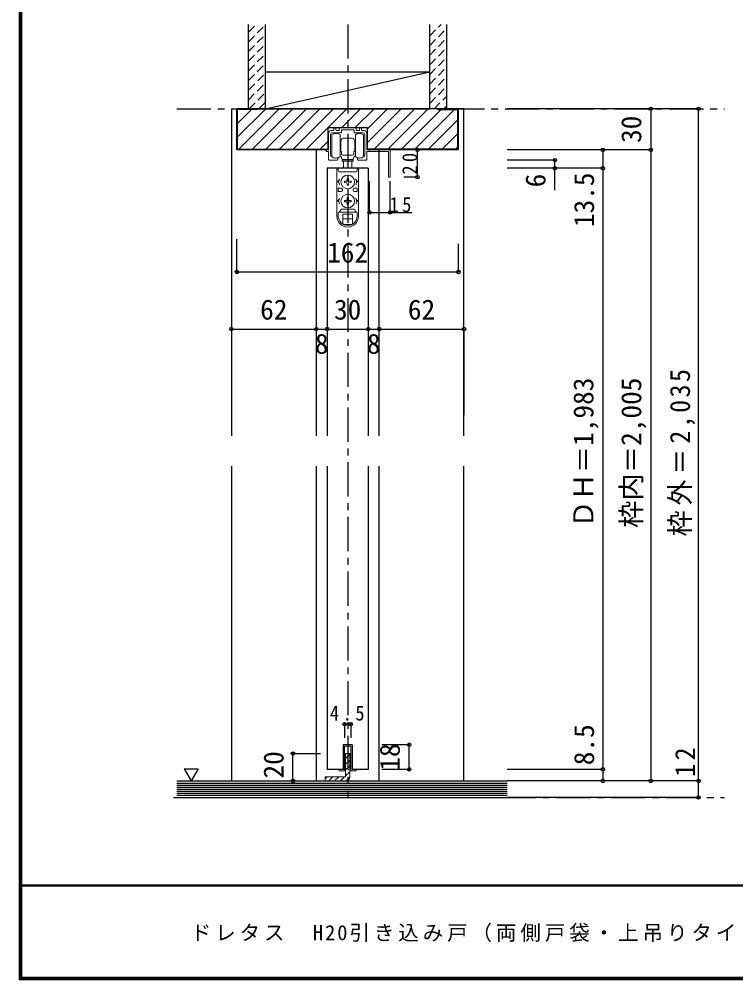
# Model space of a CAD drawing. Units: millimetres at full size, sheet at 1:5. Extents: x -973 to 977, y -718 to 696.
# Drawn here: x -973 to -449, y -701 to 1 of the extents above; entities that cross this region are included whole.
import ezdxf
from ezdxf.enums import TextEntityAlignment as Align

# ---------------------------------------------------------------- set-up
doc = ezdxf.new("R2010")
doc.units = ezdxf.units.MM
doc.header["$LTSCALE"] = 5
doc.header["$PDMODE"] = 32
doc.header["$PDSIZE"] = 2.5
doc.linetypes.add('CHAIN1', pattern=[8, 5, -1, 1, -1])
doc.linetypes.add('DASHED1', pattern=[1.8, 1.2, -0.6])
for name, color, linetype in [('0-1_通り芯', 4, 'CHAIN1'), ('0-2_柱', 7, 'Continuous'), ('0-3_仕上げ', 2, 'Continuous'), ('0-4_枠', 3, 'Continuous'), ('0-6_扉', 6, 'Continuous'), ('0-A_文字', 7, 'Continuous'), ('0-B_寸法', 7, 'Continuous'), ('0-C_ハッチ', 4, 'DASHED1'), ('F-1_枠', 6, 'Continuous'), ('F-A_文字', 7, 'Continuous')]:
    doc.layers.add(name, color=color, linetype=linetype)
doc.layers.add('0-7_金物', color=7, linetype='Continuous', lineweight=18)
doc.styles.add('ＭＳ ゴシック', font='')
doc.styles.get('ＭＳ ゴシック').set_extended_font_data('MS Gothic')

# ---------------------------------------------------------------- blocks, each defined once
blk = doc.blocks.new('戸車(上吊)')
at = {"layer": '0-7_金物'}
for p, q in [((-11.601, 12.792), (-11.601, 28.792)), ((-5.601, 28.792), (-5.601, 20.792)), ((5.599, 28.792), (5.599, 20.792)), ((11.599, 12.792), (11.599, 28.792)), ((-5.601, 24.792), (-5.301, 24.792)), ((-5.601, 23.292), (-5.101, 23.292)), ((-5.101, 24.592), (-5.301, 24.792)), ((-5.301, 23.292), (-5.101, 23.492)), ((-5.101, 24.792), (-5.101, 20.792)), ((-5.001, 24.792), (-5.101, 24.792)), ((-3.501, 26.292), (-0.001, 26.292)), ((3.499, 26.292), (-0.001, 26.292)), ((4.999, 24.792), (5.099, 24.792)), ((5.099, 24.792), (5.099, 20.792)), ((5.099, 24.592), (5.299, 24.792)), ((5.299, 23.292), (5.099, 23.492)), ((5.599, 23.292), (5.099, 23.292)), ((5.599, 24.792), (5.299, 24.792)), ((-5.601, 20.792), (-5.601, 12.792)), ((-5.601, 18.292), (-5.101, 18.292)), ((-5.601, 16.792), (-5.301, 16.792)), ((-5.101, 18.092), (-5.301, 18.292)), ((-5.101, 16.992), (-5.301, 16.792)), ((-5.101, 16.792), (-5.101, 20.792)), ((-5.001, 16.792), (-5.101, 16.792)), ((-4.501, 14.792), (-4.501, 16.292)), ((4.499, 14.792), (4.499, 16.292)), ((4.999, 16.792), (5.099, 16.792)), ((5.099, 16.792), (5.099, 20.792)), ((5.099, 18.092), (5.299, 18.292)), ((5.599, 18.292), (5.099, 18.292)), ((5.099, 16.992), (5.299, 16.792)), ((5.599, 16.792), (5.299, 16.792)), ((5.599, 20.792), (5.599, 12.792)), ((-4.001, 10.492), (-4.001, 9.492)), ((3.999, 10.492), (-4.001, 10.492)), ((-4.001, 9.492), (3.999, 9.492)), ((-3.501, 13.792), (-0.001, 13.792)), ((-0.001, 10.792), (-3.501, 10.792)), ((-3.001, 10.792), (-3.001, 10.492)), ((-3.001, 4.292), (-3.001, 9.492)), ((3.499, 13.792), (-0.001, 13.792)), ((-0.001, 10.792), (3.499, 10.792)), ((2.999, 10.792), (2.999, 10.492)), ((2.999, 9.492), (2.999, 4.292)), ((3.999, 10.492), (3.999, 9.492)), ((-7.9, 4.292), (-7.9, -30.608)), ((-7.857, 4.292), (7.943, 4.292)), ((-6.9, 4.292), (-6.9, 2.792)), ((-5.9, 1.792), (5.9, 1.792)), ((6.9, 4.292), (6.9, 2.792)), ((7.9, 4.292), (7.9, -30.608)), ((-5.657, -3.708), (-7.5, -5.708)), ((-6.4, -5.708), (-7.5, -5.708)), ((-0.52, -5.188), (-2.45, -5.222)), ((-2.45, -5.222), (-2.45, -6.194)), ((-0.52, -6.227), (-2.45, -6.194)), ((-0.52, -5.188), (-0.486, -3.258)), ((-0.52, -6.227), (-0.486, -8.158)), ((0.486, -3.258), (-0.486, -3.258)), ((0.52, -5.188), (0.486, -3.258)), ((0.52, -6.227), (0.486, -8.158)), ((0.52, -5.188), (2.45, -5.222)), ((0.52, -6.227), (2.45, -6.194)), ((2.45, -6.194), (2.45, -5.222)), ((5.657, -3.708), (7.5, -5.708)), ((6.4, -5.708), (7.5, -5.708)), ((-6.9, -10.208), (-6.9, -12.708)), ((-4.9, -10.208), (-6.9, -10.208)), ((-4.9, -12.708), (-6.9, -12.708)), ((-3.9, -11.208), (-3.9, -11.708)), ((-0.486, -8.158), (0.486, -8.158)), ((3.9, -11.208), (3.9, -11.708)), ((4.9, -10.208), (6.9, -10.208)), ((4.9, -12.708), (6.9, -12.708)), ((6.9, -10.208), (6.9, -12.708)), ((-5.657, -17.708), (-7.5, -19.708)), ((-6.4, -19.708), (-7.5, -19.708)), ((-0.52, -19.188), (-2.45, -19.222)), ((-2.45, -19.222), (-2.45, -20.194)), ((-0.52, -20.227), (-2.45, -20.194)), ((-0.52, -19.188), (-0.486, -17.258)), ((-0.52, -20.227), (-0.486, -22.158)), ((0.486, -17.258), (-0.486, -17.258)), ((0.52, -19.188), (0.486, -17.258)), ((0.52, -20.227), (0.486, -22.158)), ((0.52, -19.188), (2.45, -19.222)), ((0.52, -20.227), (2.45, -20.194)), ((2.45, -20.194), (2.45, -19.222)), ((5.657, -17.708), (7.5, -19.708)), ((6.4, -19.708), (7.5, -19.708)), ((-6.4, -27.708), (6.4, -27.708)), ((-4.4, -25.708), (4.4, -25.708)), ((-0.486, -22.158), (0.486, -22.158)), ((-6.9, -30.608), (-6.9, -28.208)), ((-3.5, -29.208), (3.5, -29.208)), ((-3.5, -36.554), (-3.5, -29.208)), ((-3.5, -32.708), (3.5, -32.708)), ((3.5, -36.554), (3.5, -29.208)), ((6.9, -30.608), (6.9, -28.208)), ((-3.028, -36.808), (3.028, -36.808))]:
    blk.add_line(p, q, dxfattribs=at)
for centre in [(0, -5.708), (0, -19.708)]:
    blk.add_circle(centre, 5, dxfattribs=at)
for centre, radius, start, end in [((-8.601, 24.792), 5, 53.1301, 126.8699), ((8.599, 24.792), 5, 53.1301, 126.8699), ((-5.001, 25.292), 0.5, 270, 0), ((-3.501, 25.292), 1, 90, 180), ((3.499, 25.292), 1, 0, 90), ((4.999, 25.292), 0.5, 180, 270), ((-5.001, 16.292), 0.5, 0, 90), ((-3.501, 14.792), 1, 180, 270), ((3.499, 14.792), 1, 270, 0), ((4.999, 16.292), 0.5, 90, 180), ((-8.601, 16.792), 5, 233.1301, 306.8699), ((-6.501, 11.792), 2, 0, 63.25632), ((-3.501, 11.792), 1, 180, 270), ((3.499, 11.792), 1, 270, 0), ((6.499, 11.792), 2, 116.74368, 180), ((8.599, 16.792), 5, 233.1301, 306.8699), ((-5.9, 2.792), 1, 180, 270), ((5.9, 2.792), 1, 270, 0), ((0, -5.708), 6.4, 167.82427, 198.20996), ((0, -5.708), 6.4, 341.79004, 12.17573), ((-4.9, -11.208), 1, 0, 90), ((-4.9, -11.708), 1, 270, 0), ((4.9, -11.208), 1, 90, 180), ((4.9, -11.708), 1, 180, 270), ((0, -19.708), 6.4, 167.82427, 198.20996), ((0, -19.708), 6.4, 341.79004, 12.17573), ((-6.4, -28.208), 0.5, 90, 180), ((-6.4, -26.708), 1, 270, 0), ((-4.4, -26.708), 1, 90, 180), ((4.4, -26.708), 1, 0, 90), ((6.4, -26.708), 1, 180, 270), ((6.4, -28.208), 0.5, 0, 90), ((0, -30.808), 7.9, 180, 0), ((0, -30.608), 6.9, 180, 0)]:
    blk.add_arc(centre, radius, start, end, dxfattribs=at)
blk = doc.blocks.new('レール金具(全般)')
at = {"layer": '0-7_金物'}
for p, q in [((-10.15, 8.388), (-10.15, 7.388)), ((-9.15, 8.888), (-9.65, 8.888)), ((-8.65, 7.388), (-8.65, 8.388)), ((-6.15, 8.388), (-6.15, 7.388)), ((5.65, 8.888), (-5.65, 8.888)), ((-4.65, 5.688), (-4.65, 7.088)), ((4.65, 7.088), (4.65, 5.688)), ((6.15, 7.388), (6.15, 8.388)), ((8.65, 8.388), (8.65, 7.388)), ((9.65, 8.888), (9.15, 8.888)), ((10.15, 7.388), (10.15, 8.388)), ((-12.5, -10.898), (-12.5, 3.888)), ((-10.65, 6.888), (-12, 6.888)), ((-11, 5.388), (-4.95, 5.388)), ((-6.65, 6.888), (-8.15, 6.888)), ((4.95, 5.388), (11, 5.388)), ((8.15, 6.888), (6.65, 6.888)), ((12, 6.888), (10.65, 6.888)), ((12.5, 3.888), (12.5, -10.898)), ((-7.15, -14.112), (-7.15, -13.224)), ((7.15, -13.224), (7.15, -14.112)), ((-13.5, -14.612), (-7.65, -14.612)), ((7.65, -14.612), (13.5, -14.612))]:
    blk.add_line(p, q, dxfattribs=at)
for points in [[(-4.35, 7.388), (-0.3, 7.388), (0, 7.688), (0.3, 7.388), (4.35, 7.388)], [(-14, 4.888), (-14, -7.112), (-15.4, -7.112)], [(15.4, -7.112), (14, -7.112), (14, 4.888)], [(-15.4, -8.312), (-14, -8.312), (-14, -14.112)], [(14, -14.112), (14, -8.312), (15.4, -8.312)]]:
    blk.add_lwpolyline(points, dxfattribs=at)
for centre, radius, start, end in [((-10.65, 7.388), 0.5, 270, 0), ((-9.65, 8.388), 0.5, 90, 180), ((-9.15, 8.388), 0.5, 0, 90), ((-8.15, 7.388), 0.5, 180, 270), ((-6.65, 7.388), 0.5, 270, 0), ((-5.65, 8.388), 0.5, 90, 180), ((-4.35, 7.088), 0.3, 90, 180), ((4.35, 7.088), 0.3, 360, 90), ((5.65, 8.388), 0.5, 360, 90), ((6.65, 7.388), 0.5, 180, 270), ((8.15, 7.388), 0.5, 270, 360), ((9.15, 8.388), 0.5, 90, 180), ((9.65, 8.388), 0.5, 360, 90), ((10.65, 7.388), 0.5, 180, 270), ((-12, 4.888), 2, 90, 180), ((-11, 3.888), 1.5, 90, 180), ((-4.95, 5.688), 0.3, 270, 360), ((4.95, 5.688), 0.3, 180, 270), ((11, 3.888), 1.5, 0, 90), ((12, 4.888), 2, 0, 90), ((-15.4, -7.712), 0.6, 90, 270), ((-12.2, -10.898), 0.3, 180, 192.08406), ((-10.538, -10.542), 2, 192.08406, 228.89829), ((-8.771, -8.112), 5, 231.94944, 269.54933), ((-8.85, -8.112), 5, 270.45826, 285.31651), ((-7.45, -13.224), 0.3, 360, 105.31651), ((7.45, -13.224), 0.3, 74.68349, 180), ((8.85, -8.112), 5, 254.68349, 269.54174), ((8.771, -8.112), 5, 270.45067, 308.05056), ((10.538, -10.542), 2, 311.10171, 347.91594), ((12.2, -10.898), 0.3, 347.91594, 0), ((15.4, -7.712), 0.6, 270, 90), ((-13.5, -14.112), 0.5, 180, 270), ((-7.65, -14.112), 0.5, 270, 0), ((7.65, -14.112), 0.5, 180, 270), ((13.5, -14.112), 0.5, 270, 0)]:
    blk.add_arc(centre, radius, start, end, dxfattribs=at)

msp = doc.modelspace()

# ---------------------------------------------------------------- linework, layer by layer
at = {"layer": '0-1_通り芯'}
for p, q in [((-733.203, -2.5), (-733.203, -567.5)), ((-858.203, -64.151), (-457.703, -64.151)), ((-860.594, -567.5), (-457.703, -567.5))]:
    msp.add_line(p, q, dxfattribs=at)
at = {"layer": '0-2_柱', "color": 3}
for p, q in [((-793.203, -37.151), (-673.203, -37.151)), ((-793.203, -64.151), (-673.203, -64.151))]:
    msp.add_line(p, q, dxfattribs=at)
at = {"layer": '0-2_柱'}
msp.add_line((-793.203, -64.151), (-673.203, -37.151), dxfattribs=at)
at = {"layer": '0-3_仕上げ'}
for p, q in [((-805.703, -64.151), (-805.703, -2.5)), ((-793.203, -64.151), (-793.203, -2.5)), ((-673.203, -64.151), (-673.203, -2.5)), ((-660.703, -64.151), (-660.703, -2.5)), ((-858.203, -555.5), (-616.703, -555.5)), ((-858.203, -567.5), (-616.703, -567.5))]:
    msp.add_line(p, q, dxfattribs=at)
at = {"layer": '0-3_仕上げ', "color": 7}
for p, q in [((-858.203, -557), (-616.703, -557)), ((-858.203, -558.5), (-616.703, -558.5)), ((-858.203, -560), (-616.703, -560)), ((-858.203, -561.5), (-616.703, -561.5)), ((-858.203, -563), (-616.703, -563)), ((-858.203, -564.5), (-616.703, -564.5)), ((-858.203, -566), (-616.703, -566))]:
    msp.add_line(p, q, dxfattribs=at)
at = {"layer": '0-4_枠', "color": 4}
for p, q in [((-818.203, -64.151), (-818.203, -303.151)), ((-818.203, -64.151), (-814.203, -64.151)), ((-648.203, -64.151), (-652.203, -64.151)), ((-648.203, -303.151), (-648.203, -64.151)), ((-756.203, -94.151), (-756.203, -303.151)), ((-710.203, -303.151), (-710.203, -94.151)), ((-818.203, -325.411), (-818.203, -555.5)), ((-756.203, -325.411), (-756.203, -555.5)), ((-710.203, -555.5), (-710.203, -325.411)), ((-648.203, -555.5), (-648.203, -325.411))]:
    msp.add_line(p, q, dxfattribs=at)
at = {"layer": '0-4_枠'}
for p, q in [((-652.203, -64.151), (-814.203, -64.151)), ((-814.203, -94.151), (-814.203, -64.151)), ((-813.703, -93.651), (-813.703, -64.651)), ((-799.203, -64.651), (-813.703, -64.651)), ((-799.203, -64.151), (-799.203, -64.651)), ((-667.203, -64.651), (-667.203, -64.151)), ((-667.203, -64.651), (-652.703, -64.651)), ((-652.703, -93.651), (-652.703, -64.651)), ((-652.203, -94.151), (-652.203, -64.151)), ((-747.603, -94.151), (-747.603, -78.151)), ((-718.803, -78.151), (-747.603, -78.151)), ((-718.803, -94.151), (-718.803, -78.151)), ((-747.603, -94.151), (-814.203, -94.151)), ((-813.703, -93.651), (-747.603, -93.651)), ((-652.203, -94.151), (-718.804, -94.151)), ((-652.703, -93.651), (-718.803, -93.651))]:
    msp.add_line(p, q, dxfattribs=at)
at = {"layer": '0-6_扉'}
for p, q in [((-718.203, -107.651), (-748.203, -107.651)), ((-748.203, -107.651), (-748.203, -303.151)), ((-718.203, -107.651), (-718.203, -303.151)), ((-748.203, -325.411), (-748.203, -547)), ((-718.203, -325.411), (-718.203, -547)), ((-729.953, -529), (-729.953, -547)), ((-736.453, -547), (-748.203, -547)), ((-718.203, -547), (-729.953, -547))]:
    msp.add_line(p, q, dxfattribs=at)
msp.add_lwpolyline([(-729.953, -529), (-736.453, -529), (-736.453, -547)], dxfattribs=at)
at = {"layer": '0-7_金物'}
for p, q in [((-717.203, -94.151), (-702.203, -94.151)), ((-717.203, -94.151), (-717.203, -95.351)), ((-703.403, -95.351), (-717.203, -95.351)), ((-703.403, -95.351), (-703.403, -114.151)), ((-702.203, -94.151), (-702.203, -114.151)), ((-702.203, -114.151), (-703.403, -114.151)), ((-736.453, -529), (-729.953, -529)), ((-730.953, -530), (-735.453, -530)), ((-735.453, -548), (-735.453, -530)), ((-730.953, -530), (-730.953, -548)), ((-729.953, -529), (-729.953, -547)), ((-735.453, -548), (-739.453, -548)), ((-730.953, -548), (-726.953, -548))]:
    msp.add_line(p, q, dxfattribs=at)
at = {"layer": '0-7_金物', "color": 3}
for p, q in [((-734.703, -535.5), (-734.703, -552.5)), ((-734.703, -535.5), (-731.703, -535.5)), ((-731.703, -552.5), (-731.703, -535.5)), ((-749.703, -552.5), (-734.703, -552.5)), ((-749.703, -552.5), (-749.703, -555.5)), ((-734.703, -555.5), (-749.703, -555.5))]:
    msp.add_line(p, q, dxfattribs=at)
at = {"layer": '0-7_金物'}
for points in [[(-739.453, -548), (-739.453, -547), (-736.453, -547), (-736.453, -529)], [(-729.953, -547), (-726.953, -547), (-726.953, -548)]]:
    msp.add_lwpolyline(points, dxfattribs=at)
at = {"layer": '0-7_金物', "color": 3}
msp.add_arc((-734.703, -552.5), 3, 270, 0, dxfattribs=at)
at = {"layer": '0-A_文字'}
for p, q in [((-852.638, -546.686), (-842.638, -546.686)), ((-852.638, -546.686), (-847.638, -555.347)), ((-842.638, -546.686), (-847.638, -555.347))]:
    msp.add_line(p, q, dxfattribs=at)
at = {"layer": '0-B_寸法', "color": 4}
for p, q in [((-476.703, -64.151), (-616.703, -64.151)), ((-511.703, -64.151), (-511.703, -555.5)), ((-476.703, -567.5), (-476.703, -64.151)), ((-682.203, -94.151), (-692.203, -94.151)), ((-682.203, -114.151), (-682.203, -94.151)), ((-511.703, -94.151), (-616.703, -94.151)), ((-546.703, -94.151), (-546.703, -555.5)), ((-581.703, -101.651), (-616.703, -101.651)), ((-581.703, -123.705), (-581.703, -101.651)), ((-546.703, -107.651), (-616.703, -107.651)), ((-717.203, -139.866), (-717.203, -116.996)), ((-702.203, -139.866), (-702.203, -116.996)), ((-682.203, -114.151), (-692.203, -114.151)), ((-717.203, -139.866), (-686.292, -139.866)), ((-814.203, -183.455), (-814.203, -159.397)), ((-652.203, -183.455), (-652.203, -162.897)), ((-814.203, -183.455), (-652.203, -183.455)), ((-818.203, -225.151), (-756.203, -225.151)), ((-818.203, -225.151), (-818.203, -288.151)), ((-756.203, -225.151), (-748.203, -225.151)), ((-748.203, -225.151), (-718.203, -225.151)), ((-718.203, -225.151), (-710.203, -225.151)), ((-710.203, -225.151), (-648.203, -225.151)), ((-648.203, -225.151), (-648.203, -288.151)), ((-735.453, -514), (-730.953, -514)), ((-735.453, -514), (-735.453, -524)), ((-730.953, -514), (-730.953, -524)), ((-688.203, -529), (-708.203, -529)), ((-688.203, -547), (-688.203, -529)), ((-773.203, -555.5), (-773.203, -535.5)), ((-773.203, -535.5), (-753.203, -535.5)), ((-688.203, -547), (-708.203, -547)), ((-546.703, -547), (-616.703, -547)), ((-773.203, -555.5), (-753.203, -555.5)), ((-476.703, -555.5), (-616.703, -555.5)), ((-476.703, -567.5), (-616.703, -567.5))]:
    msp.add_line(p, q, dxfattribs=at)
at = {"layer": '0-B_寸法'}
for p in [(-511.703, -64.151), (-476.703, -64.151), (-682.203, -94.151), (-546.703, -94.151), (-511.703, -94.151), (-581.703, -101.651), (-581.703, -107.651), (-546.703, -107.651), (-682.203, -114.151), (-717.203, -139.866), (-702.203, -139.866), (-814.203, -183.455), (-652.203, -183.455), (-818.203, -225.151), (-756.203, -225.151), (-748.203, -225.151), (-718.203, -225.151), (-710.203, -225.151), (-648.203, -225.151), (-735.453, -514), (-730.953, -514), (-688.203, -529), (-773.203, -535.5), (-688.203, -547), (-546.703, -547), (-773.203, -555.5), (-546.703, -555.5), (-511.703, -555.5), (-511.703, -555.5), (-476.703, -555.5), (-476.703, -567.5)]:
    msp.add_point(p, dxfattribs=at)
at = {"layer": '0-C_ハッチ'}
for p, q in [((-805.675, -15.118), (-793.057, -2.5)), ((-805.675, -8.046), (-800.128, -2.5)), ((-673.203, -10.755), (-664.948, -2.5)), ((-673.203, -17.826), (-661.529, -6.151)), ((-805.675, -22.189), (-793.175, -9.689)), ((-673.203, -24.897), (-660.703, -12.397)), ((-805.675, -29.26), (-793.175, -16.76)), ((-673.203, -31.968), (-660.703, -19.468)), ((-805.675, -36.331), (-793.175, -23.831)), ((-673.203, -39.039), (-660.703, -26.539)), ((-805.675, -43.402), (-793.175, -30.902)), ((-673.203, -46.11), (-660.703, -33.61)), ((-805.353, -50.151), (-793.175, -37.973)), ((-673.203, -53.181), (-660.703, -40.681)), ((-805.703, -57.572), (-793.175, -45.044)), ((-673.203, -60.252), (-660.703, -47.752)), ((-805.211, -64.151), (-793.175, -52.115)), ((-670.031, -64.151), (-660.703, -54.823)), ((-798.14, -64.151), (-793.175, -59.186)), ((-662.96, -64.151), (-660.703, -61.894))]:
    msp.add_line(p, q, dxfattribs=at)
at = {"layer": '0-C_ハッチ', "linetype": 'Continuous'}
for p, q in [((-813.703, -64.925), (-813.429, -64.651)), ((-813.703, -74.825), (-803.53, -64.651)), ((-813.703, -84.724), (-793.63, -64.651)), ((-812.731, -93.651), (-783.231, -64.151)), ((-802.831, -93.651), (-773.331, -64.151)), ((-792.932, -93.651), (-763.432, -64.151)), ((-783.032, -93.651), (-753.532, -64.151)), ((-773.133, -93.651), (-743.633, -64.151)), ((-763.233, -93.651), (-733.733, -64.151)), ((-737.834, -78.151), (-723.834, -64.151)), ((-727.934, -78.151), (-713.934, -64.151)), ((-718.803, -78.919), (-704.035, -64.151)), ((-718.803, -88.819), (-694.135, -64.151)), ((-713.736, -93.651), (-684.236, -64.151)), ((-703.836, -93.651), (-674.703, -64.518)), ((-664.937, -64.651), (-693.937, -93.651)), ((-684.037, -93.651), (-655.037, -64.651)), ((-674.138, -93.651), (-652.703, -72.216)), ((-664.238, -93.651), (-652.703, -82.116)), ((-753.334, -93.651), (-747.603, -87.92)), ((-654.339, -93.651), (-652.703, -92.015)), ((-734.703, -538.982), (-731.703, -535.982)), ((-734.703, -543.225), (-731.703, -540.225)), ((-734.703, -547.468), (-731.703, -544.468)), ((-749.703, -553.982), (-748.221, -552.5)), ((-746.978, -555.5), (-743.978, -552.5)), ((-742.735, -555.5), (-739.735, -552.5)), ((-738.493, -555.5), (-735.493, -552.5)), ((-734.703, -551.71), (-731.703, -548.71)), ((-734.209, -555.459), (-731.743, -552.993))]:
    msp.add_line(p, q, dxfattribs=at)
at = {"layer": 'F-1_枠'}
for p, q in [((-973.347, 695.833), (-973.347, -700.833)), ((-972.514, 695.833), (-972.514, -700.833)), ((-971.68, 695.833), (-971.68, -700.833)), ((976.653, -631.667), (-973.347, -631.667)), ((976.653, -632.5), (-973.347, -632.5)), ((976.653, -699.167), (-973.347, -699.167)), ((976.653, -700), (-973.347, -700)), ((976.653, -700.833), (-973.347, -700.833))]:
    msp.add_line(p, q, dxfattribs=at)

# ---------------------------------------------------------------- block references
at = {"layer": '0-7_金物'}
for name, p in [('レール金具(全般)', (-733.203, -87.039)), ('戸車(上吊)', (-733.202, -111.944))]:
    msp.add_blockref(name, p, dxfattribs=at)

# ---------------------------------------------------------------- texts
at = {"layer": '0-B_寸法', "style": 'ＭＳ ゴシック'}
for s, p in [('30', (-514.203, -89.151)), ('13.5', (-548.703, -150.651)), ('6', (-584.203, -121.606)), ('ＤＨ＝1,983', (-549.203, -370.536)), ('枠内＝2,005', (-514.203, -370.536)), ('8.5', (-548.703, -544)), ('18', (-690.703, -548)), ('20', (-775.703, -553.707))]:
    msp.add_text(s, height=14.66, rotation=90, dxfattribs=at).set_placement(p, align=Align.BOTTOM_LEFT)
for s, p in [('162', (-748.203, -180.955)), ('62', (-797.203, -222.651)), ('30', (-743.203, -222.651)), ('30', (-743.203, -222.651)), ('62', (-689.203, -222.651)), ('8', (-757.203, -247.651)), ('8', (-719.203, -247.651))]:
    msp.add_text(s, height=14.66, dxfattribs=at).set_placement(p, align=Align.BOTTOM_LEFT)
at = {"layer": '0-B_寸法', "attachment_point": 7, "rotation": 90, "style": 'ＭＳ ゴシック'}
for s, insert, char_height in [('\\T1.36;\\W0.9;20', (-682.203, -112.276), 11), ('\\T1.19;\\W0.95;枠外＝2,035', (-479.203, -376.786), 14.66), ('\\T1.27;\\W0.95;12', (-479.203, -552.5), 14.66)]:
    msp.add_mtext(s, dxfattribs=dict(at, insert=insert, char_height=char_height))
at = {"layer": '0-B_寸法', "char_height": 11, "attachment_point": 7, "style": 'ＭＳ ゴシック'}
for s, insert in [('\\T1.36;\\W0.9;15', (-702.542, -139.866)), ('\\T1.38;\\W0.9;4.5', (-746.203, -511.5))]:
    msp.add_mtext(s, dxfattribs=dict(at, insert=insert))
at = {"layer": 'F-A_文字', "insert": (-847.938, -673.333), "char_height": 11, "attachment_point": 7, "style": 'ＭＳ ゴシック'}
msp.add_mtext('\\T1.19;ドレタス\u3000H20引き込み戸（両側戸袋・上吊りタイプ）固定枠170㎜幅', dxfattribs=at)

doc.saveas('drawing.dxf')
